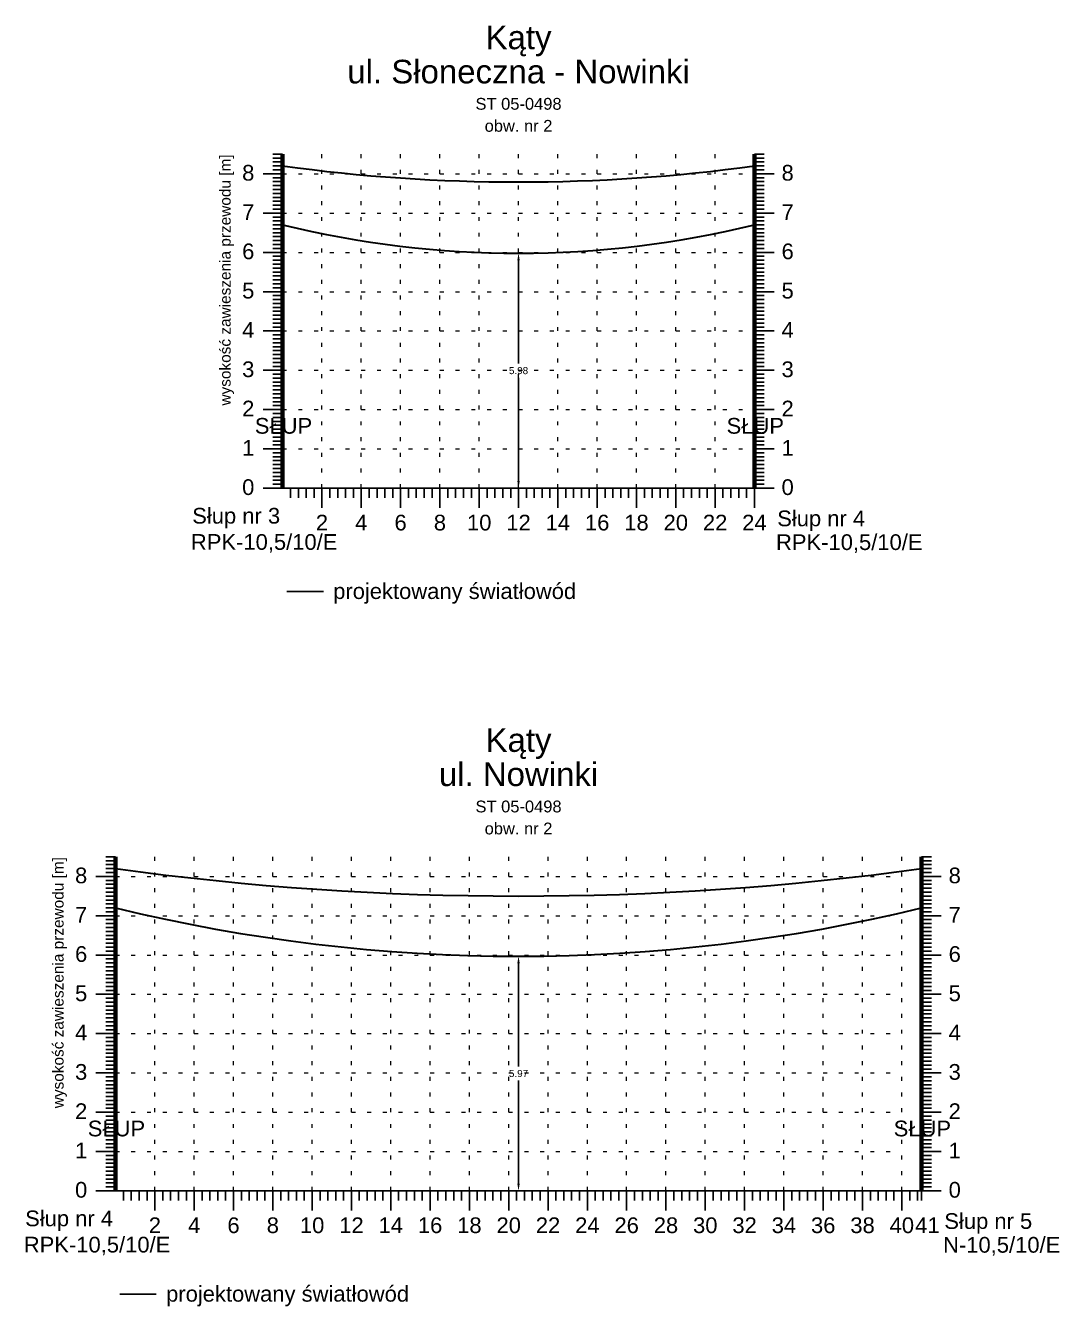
# Model space of a CAD drawing. Header units: inches. Extents: x -871 to 330, y 1326 to 1364.
# Drawn here: x -85.12 to -58.83, y 1330.21 to 1362.8 of the extents above; entities that cross this region are included whole.
import ezdxf
from ezdxf.enums import TextEntityAlignment as Align

# ---------------------------------------------------------------- set-up
doc = ezdxf.new("R2010")
doc.units = ezdxf.units.IN
doc.header["$MEASUREMENT"] = 0
doc.linetypes.add('ACAD_ISO07W100', pattern=[3, 0, -3])
doc.layers.add('ramka', color=7, linetype='Continuous', plot=False)
doc.styles.get("Standard").update_dxf_attribs({"font": 'arial.ttf'})
doc.dimstyles.get("Standard").update_dxf_attribs({"dimtxt": 0.25, "dimasz": 0.18, "dimexe": 0.18, "dimexo": 0.0625, "dimgap": -0.09, "dimtad": 0, "dimtih": 1, "dimtoh": 1, "dimzin": 0, "dimdsep": 46, "dimtxsty": 'Standard', "dimcen": 0.09, "dimadec": 0, "dimazin": 0, "dimtfac": 1, "dimtofl": 0, "dimtmove": 0, "dimatfit": 3, "dimfxl": 1, "dimtolj": 1, "dimtzin": 0, "dimarcsym": 0})

# ---------------------------------------------------------------- blocks, each defined once
blk = doc.blocks.new('*D15')
at = {"color": 0, "lineweight": -2}
for p, q in [((-72.586, 1356.83), (-72.586, 1354.2)), ((-72.531, 1357.01), (-72.406, 1357.01)), ((-72.586, 1351.21), (-72.586, 1353.84)), ((-72.681, 1351.03), (-72.406, 1351.03))]:
    blk.add_line(p, q, dxfattribs=at)
at = {"color": 0}
for points in [[(-72.556, 1356.83), (-72.616, 1356.83), (-72.586, 1357.01)], [(-72.556, 1351.21), (-72.616, 1351.21), (-72.586, 1351.03)]]:
    blk.add_solid(points, dxfattribs=at)
at = {"layer": 'Defpoints', "color": 0}
for p in [(-72.594, 1357.01), (-72.744, 1351.03), (-72.586, 1351.03)]:
    blk.add_point(p, dxfattribs=at)
at = {"color": 0, "lineweight": 25, "insert": (-72.586, 1354.02), "char_height": 0.18, "attachment_point": 5}
blk.add_mtext('\\A1;5.98', dxfattribs=at)
blk = doc.blocks.new('*D16')
at = {"color": 0, "lineweight": -2}
for p, q in [((-72.586, 1338.94), (-72.586, 1336.315)), ((-72.531, 1339.12), (-72.406, 1339.12)), ((-72.586, 1333.33), (-72.586, 1335.955)), ((-72.681, 1333.15), (-72.406, 1333.15))]:
    blk.add_line(p, q, dxfattribs=at)
at = {"color": 0}
for points in [[(-72.556, 1338.94), (-72.616, 1338.94), (-72.586, 1339.12)], [(-72.556, 1333.33), (-72.616, 1333.33), (-72.586, 1333.15)]]:
    blk.add_solid(points, dxfattribs=at)
at = {"layer": 'Defpoints', "color": 0}
for p in [(-72.594, 1339.12), (-72.744, 1333.15), (-72.586, 1333.15)]:
    blk.add_point(p, dxfattribs=at)
at = {"color": 0, "lineweight": 25, "insert": (-72.586, 1336.135), "char_height": 0.18, "attachment_point": 5}
blk.add_mtext('\\A1;5.97', dxfattribs=at)

msp = doc.modelspace()

# ---------------------------------------------------------------- linework, layer by layer
for p, q in [((-78.586, 1359.53), (-78.836, 1359.53)), ((-78.586, 1359.43), (-78.836, 1359.43)), ((-78.586, 1359.53), (-78.586, 1351.03)), ((-66.586, 1359.53), (-66.586, 1351.03)), ((-66.586, 1359.53), (-66.336, 1359.53)), ((-66.586, 1359.43), (-66.336, 1359.43)), ((-78.586, 1359.33), (-78.836, 1359.33)), ((-78.586, 1359.23), (-78.836, 1359.23)), ((-78.586, 1359.13), (-78.836, 1359.13)), ((-66.586, 1359.33), (-66.336, 1359.33)), ((-66.586, 1359.23), (-66.336, 1359.23)), ((-66.586, 1359.13), (-66.336, 1359.13)), ((-78.586, 1359.03), (-79.086, 1359.03)), ((-78.586, 1358.93), (-78.836, 1358.93)), ((-78.586, 1358.83), (-78.836, 1358.83)), ((-78.586, 1358.73), (-78.836, 1358.73)), ((-66.586, 1359.03), (-66.086, 1359.03)), ((-66.586, 1358.93), (-66.336, 1358.93)), ((-66.586, 1358.83), (-66.336, 1358.83)), ((-66.586, 1358.73), (-66.336, 1358.73)), ((-78.586, 1358.63), (-78.836, 1358.63)), ((-78.586, 1358.53), (-78.836, 1358.53)), ((-78.586, 1358.43), (-78.836, 1358.43)), ((-66.586, 1358.63), (-66.336, 1358.63)), ((-66.586, 1358.53), (-66.336, 1358.53)), ((-66.586, 1358.43), (-66.336, 1358.43)), ((-78.586, 1358.33), (-78.836, 1358.33)), ((-78.586, 1358.23), (-78.836, 1358.23)), ((-78.586, 1358.13), (-78.836, 1358.13)), ((-66.586, 1358.33), (-66.336, 1358.33)), ((-66.586, 1358.23), (-66.336, 1358.23)), ((-66.586, 1358.13), (-66.336, 1358.13)), ((-78.586, 1358.03), (-79.086, 1358.03)), ((-78.586, 1357.93), (-78.836, 1357.93)), ((-78.586, 1357.83), (-78.836, 1357.83)), ((-78.586, 1357.73), (-78.836, 1357.73)), ((-66.586, 1358.03), (-66.086, 1358.03)), ((-66.586, 1357.93), (-66.336, 1357.93)), ((-66.586, 1357.83), (-66.336, 1357.83)), ((-66.586, 1357.73), (-66.336, 1357.73)), ((-78.586, 1357.63), (-78.836, 1357.63)), ((-78.586, 1357.53), (-78.836, 1357.53)), ((-78.586, 1357.43), (-78.836, 1357.43)), ((-66.586, 1357.63), (-66.336, 1357.63)), ((-66.586, 1357.53), (-66.336, 1357.53)), ((-66.586, 1357.43), (-66.336, 1357.43)), ((-78.586, 1357.33), (-78.836, 1357.33)), ((-78.586, 1357.23), (-78.836, 1357.23)), ((-78.586, 1357.13), (-78.836, 1357.13)), ((-66.586, 1357.33), (-66.336, 1357.33)), ((-66.586, 1357.23), (-66.336, 1357.23)), ((-66.586, 1357.13), (-66.336, 1357.13)), ((-78.586, 1357.03), (-79.086, 1357.03)), ((-78.586, 1356.93), (-78.836, 1356.93)), ((-78.586, 1356.83), (-78.836, 1356.83)), ((-66.586, 1357.03), (-66.086, 1357.03)), ((-66.586, 1356.93), (-66.336, 1356.93)), ((-66.586, 1356.83), (-66.336, 1356.83)), ((-78.586, 1356.73), (-78.836, 1356.73)), ((-78.586, 1356.63), (-78.836, 1356.63)), ((-78.586, 1356.53), (-78.836, 1356.53)), ((-78.586, 1356.43), (-78.836, 1356.43)), ((-66.586, 1356.73), (-66.336, 1356.73)), ((-66.586, 1356.63), (-66.336, 1356.63)), ((-66.586, 1356.53), (-66.336, 1356.53)), ((-66.586, 1356.43), (-66.336, 1356.43)), ((-78.586, 1356.33), (-78.836, 1356.33)), ((-78.586, 1356.23), (-78.836, 1356.23)), ((-78.586, 1356.13), (-78.836, 1356.13)), ((-66.586, 1356.33), (-66.336, 1356.33)), ((-66.586, 1356.23), (-66.336, 1356.23)), ((-66.586, 1356.13), (-66.336, 1356.13)), ((-78.586, 1356.03), (-79.086, 1356.03)), ((-78.586, 1355.93), (-78.836, 1355.93)), ((-78.586, 1355.83), (-78.836, 1355.83)), ((-66.586, 1356.03), (-66.086, 1356.03)), ((-66.586, 1355.93), (-66.336, 1355.93)), ((-66.586, 1355.83), (-66.336, 1355.83)), ((-78.586, 1355.73), (-78.836, 1355.73)), ((-78.586, 1355.63), (-78.836, 1355.63)), ((-78.586, 1355.53), (-78.836, 1355.53)), ((-66.586, 1355.73), (-66.336, 1355.73)), ((-66.586, 1355.63), (-66.336, 1355.63)), ((-66.586, 1355.53), (-66.336, 1355.53)), ((-78.586, 1355.43), (-78.836, 1355.43)), ((-78.586, 1355.33), (-78.836, 1355.33)), ((-78.586, 1355.23), (-78.836, 1355.23)), ((-78.586, 1355.13), (-78.836, 1355.13)), ((-66.586, 1355.43), (-66.336, 1355.43)), ((-66.586, 1355.33), (-66.336, 1355.33)), ((-66.586, 1355.23), (-66.336, 1355.23)), ((-66.586, 1355.13), (-66.336, 1355.13)), ((-78.586, 1355.03), (-79.086, 1355.03)), ((-78.586, 1354.93), (-78.836, 1354.93)), ((-78.586, 1354.83), (-78.836, 1354.83)), ((-66.586, 1355.03), (-66.086, 1355.03)), ((-66.586, 1354.93), (-66.336, 1354.93)), ((-66.586, 1354.83), (-66.336, 1354.83)), ((-78.586, 1354.73), (-78.836, 1354.73)), ((-78.586, 1354.63), (-78.836, 1354.63)), ((-78.586, 1354.53), (-78.836, 1354.53)), ((-66.586, 1354.73), (-66.336, 1354.73)), ((-66.586, 1354.63), (-66.336, 1354.63)), ((-66.586, 1354.53), (-66.336, 1354.53)), ((-78.586, 1354.43), (-78.836, 1354.43)), ((-78.586, 1354.33), (-78.836, 1354.33)), ((-78.586, 1354.23), (-78.836, 1354.23)), ((-66.586, 1354.43), (-66.336, 1354.43)), ((-66.586, 1354.33), (-66.336, 1354.33)), ((-66.586, 1354.23), (-66.336, 1354.23)), ((-78.586, 1354.03), (-79.086, 1354.03)), ((-78.586, 1354.13), (-78.836, 1354.13)), ((-78.586, 1353.93), (-78.836, 1353.93)), ((-78.586, 1353.83), (-78.836, 1353.83)), ((-66.586, 1354.13), (-66.336, 1354.13)), ((-66.586, 1354.03), (-66.086, 1354.03)), ((-66.586, 1353.93), (-66.336, 1353.93)), ((-66.586, 1353.83), (-66.336, 1353.83)), ((-78.586, 1353.73), (-78.836, 1353.73)), ((-78.586, 1353.63), (-78.836, 1353.63)), ((-78.586, 1353.53), (-78.836, 1353.53)), ((-66.586, 1353.73), (-66.336, 1353.73)), ((-66.586, 1353.63), (-66.336, 1353.63)), ((-66.586, 1353.53), (-66.336, 1353.53)), ((-78.586, 1353.43), (-78.836, 1353.43)), ((-78.586, 1353.33), (-78.836, 1353.33)), ((-78.586, 1353.23), (-78.836, 1353.23)), ((-66.586, 1353.43), (-66.336, 1353.43)), ((-66.586, 1353.33), (-66.336, 1353.33)), ((-66.586, 1353.23), (-66.336, 1353.23)), ((-78.586, 1353.03), (-79.086, 1353.03)), ((-78.586, 1353.13), (-78.836, 1353.13)), ((-78.586, 1352.93), (-78.836, 1352.93)), ((-66.586, 1353.13), (-66.336, 1353.13)), ((-66.586, 1353.03), (-66.086, 1353.03)), ((-66.586, 1352.93), (-66.336, 1352.93)), ((-78.586, 1352.83), (-78.836, 1352.83)), ((-78.586, 1352.73), (-78.836, 1352.73)), ((-78.586, 1352.63), (-78.836, 1352.63)), ((-78.586, 1352.53), (-78.836, 1352.53)), ((-66.586, 1352.83), (-66.336, 1352.83)), ((-66.586, 1352.73), (-66.336, 1352.73)), ((-66.586, 1352.63), (-66.336, 1352.63)), ((-66.586, 1352.53), (-66.336, 1352.53)), ((-78.586, 1352.43), (-78.836, 1352.43)), ((-78.586, 1352.33), (-78.836, 1352.33)), ((-78.586, 1352.23), (-78.836, 1352.23)), ((-66.586, 1352.43), (-66.336, 1352.43)), ((-66.586, 1352.33), (-66.336, 1352.33)), ((-66.586, 1352.23), (-66.336, 1352.23)), ((-78.586, 1352.03), (-79.086, 1352.03)), ((-78.586, 1352.13), (-78.836, 1352.13)), ((-78.586, 1351.93), (-78.836, 1351.93)), ((-66.586, 1352.13), (-66.336, 1352.13)), ((-66.586, 1352.03), (-66.086, 1352.03)), ((-66.586, 1351.93), (-66.336, 1351.93)), ((-78.586, 1351.83), (-78.836, 1351.83)), ((-78.586, 1351.73), (-78.836, 1351.73)), ((-78.586, 1351.63), (-78.836, 1351.63)), ((-66.586, 1351.83), (-66.336, 1351.83)), ((-66.586, 1351.73), (-66.336, 1351.73)), ((-66.586, 1351.63), (-66.336, 1351.63)), ((-78.586, 1351.53), (-78.836, 1351.53)), ((-78.586, 1351.43), (-78.836, 1351.43)), ((-78.586, 1351.33), (-78.836, 1351.33)), ((-78.586, 1351.23), (-78.836, 1351.23)), ((-66.586, 1351.53), (-66.336, 1351.53)), ((-66.586, 1351.43), (-66.336, 1351.43)), ((-66.586, 1351.33), (-66.336, 1351.33)), ((-66.586, 1351.23), (-66.336, 1351.23)), ((-78.586, 1351.03), (-79.086, 1351.03)), ((-78.586, 1351.13), (-78.836, 1351.13)), ((-78.586, 1351.03), (-66.586, 1351.03)), ((-78.386, 1351.03), (-78.386, 1350.78)), ((-78.186, 1351.03), (-78.186, 1350.78)), ((-77.986, 1351.03), (-77.986, 1350.78)), ((-77.786, 1351.03), (-77.786, 1350.78)), ((-77.586, 1351.03), (-77.586, 1350.53)), ((-77.386, 1351.03), (-77.386, 1350.78)), ((-77.186, 1351.03), (-77.186, 1350.78)), ((-76.986, 1351.03), (-76.986, 1350.78)), ((-76.786, 1351.03), (-76.786, 1350.78)), ((-76.586, 1351.03), (-76.586, 1350.53)), ((-76.386, 1351.03), (-76.386, 1350.78)), ((-76.186, 1351.03), (-76.186, 1350.78)), ((-75.986, 1351.03), (-75.986, 1350.78)), ((-75.786, 1351.03), (-75.786, 1350.78)), ((-75.586, 1351.03), (-75.586, 1350.53)), ((-75.386, 1351.03), (-75.386, 1350.78)), ((-75.186, 1351.03), (-75.186, 1350.78)), ((-74.986, 1351.03), (-74.986, 1350.78)), ((-74.786, 1351.03), (-74.786, 1350.78)), ((-74.586, 1351.03), (-74.586, 1350.53)), ((-74.386, 1351.03), (-74.386, 1350.78)), ((-74.186, 1351.03), (-74.186, 1350.78)), ((-73.986, 1351.03), (-73.986, 1350.78)), ((-73.786, 1351.03), (-73.786, 1350.78)), ((-73.586, 1351.03), (-73.586, 1350.53)), ((-73.386, 1351.03), (-73.386, 1350.78)), ((-73.186, 1351.03), (-73.186, 1350.78)), ((-72.986, 1351.03), (-72.986, 1350.78)), ((-72.786, 1351.03), (-72.786, 1350.78)), ((-72.586, 1351.03), (-72.586, 1350.53)), ((-72.386, 1351.03), (-72.386, 1350.78)), ((-72.186, 1351.03), (-72.186, 1350.78)), ((-71.986, 1351.03), (-71.986, 1350.78)), ((-71.786, 1351.03), (-71.786, 1350.78)), ((-71.586, 1351.03), (-71.586, 1350.53)), ((-71.386, 1351.03), (-71.386, 1350.78)), ((-71.186, 1351.03), (-71.186, 1350.78)), ((-70.986, 1351.03), (-70.986, 1350.78)), ((-70.786, 1351.03), (-70.786, 1350.78)), ((-70.586, 1351.03), (-70.586, 1350.53)), ((-70.386, 1351.03), (-70.386, 1350.78)), ((-70.186, 1351.03), (-70.186, 1350.78)), ((-69.986, 1351.03), (-69.986, 1350.78)), ((-69.786, 1351.03), (-69.786, 1350.78)), ((-69.586, 1351.03), (-69.586, 1350.53)), ((-69.386, 1351.03), (-69.386, 1350.78)), ((-69.186, 1351.03), (-69.186, 1350.78)), ((-68.986, 1351.03), (-68.986, 1350.78)), ((-68.786, 1351.03), (-68.786, 1350.78)), ((-68.586, 1351.03), (-68.586, 1350.53)), ((-68.386, 1351.03), (-68.386, 1350.78)), ((-68.186, 1351.03), (-68.186, 1350.78)), ((-67.986, 1351.03), (-67.986, 1350.78)), ((-67.786, 1351.03), (-67.786, 1350.78)), ((-67.586, 1351.03), (-67.586, 1350.53)), ((-67.386, 1351.03), (-67.386, 1350.78)), ((-67.186, 1351.03), (-67.186, 1350.78)), ((-66.986, 1351.03), (-66.986, 1350.78)), ((-66.786, 1351.03), (-66.786, 1350.78)), ((-66.586, 1351.13), (-66.336, 1351.13)), ((-66.586, 1351.03), (-66.086, 1351.03)), ((-66.586, 1351.03), (-66.586, 1350.53)), ((-82.836, 1341.65), (-83.086, 1341.65)), ((-82.836, 1341.55), (-83.086, 1341.55)), ((-82.836, 1341.45), (-83.086, 1341.45)), ((-82.836, 1341.65), (-82.836, 1333.15)), ((-62.336, 1341.65), (-62.336, 1333.15)), ((-62.336, 1341.65), (-62.086, 1341.65)), ((-62.336, 1341.55), (-62.086, 1341.55)), ((-62.336, 1341.45), (-62.086, 1341.45)), ((-82.836, 1341.15), (-83.336, 1341.15)), ((-82.836, 1341.35), (-83.086, 1341.35)), ((-82.836, 1341.25), (-83.086, 1341.25)), ((-62.336, 1341.35), (-62.086, 1341.35)), ((-62.336, 1341.25), (-62.086, 1341.25)), ((-62.336, 1341.15), (-61.836, 1341.15)), ((-82.836, 1341.05), (-83.086, 1341.05)), ((-82.836, 1340.95), (-83.086, 1340.95)), ((-82.836, 1340.85), (-83.086, 1340.85)), ((-62.336, 1341.05), (-62.086, 1341.05)), ((-62.336, 1340.95), (-62.086, 1340.95)), ((-62.336, 1340.85), (-62.086, 1340.85)), ((-82.836, 1340.75), (-83.086, 1340.75)), ((-82.836, 1340.65), (-83.086, 1340.65)), ((-82.836, 1340.55), (-83.086, 1340.55)), ((-62.336, 1340.75), (-62.086, 1340.75)), ((-62.336, 1340.65), (-62.086, 1340.65)), ((-62.336, 1340.55), (-62.086, 1340.55)), ((-82.836, 1340.15), (-83.336, 1340.15)), ((-82.836, 1340.45), (-83.086, 1340.45)), ((-82.836, 1340.35), (-83.086, 1340.35)), ((-82.836, 1340.25), (-83.086, 1340.25)), ((-62.336, 1340.45), (-62.086, 1340.45)), ((-62.336, 1340.35), (-62.086, 1340.35)), ((-62.336, 1340.25), (-62.086, 1340.25)), ((-62.336, 1340.15), (-61.836, 1340.15)), ((-82.836, 1340.05), (-83.086, 1340.05)), ((-82.836, 1339.95), (-83.086, 1339.95)), ((-82.836, 1339.85), (-83.086, 1339.85)), ((-62.336, 1340.05), (-62.086, 1340.05)), ((-62.336, 1339.95), (-62.086, 1339.95)), ((-62.336, 1339.85), (-62.086, 1339.85)), ((-82.836, 1339.75), (-83.086, 1339.75)), ((-82.836, 1339.65), (-83.086, 1339.65)), ((-82.836, 1339.55), (-83.086, 1339.55)), ((-62.336, 1339.75), (-62.086, 1339.75)), ((-62.336, 1339.65), (-62.086, 1339.65)), ((-62.336, 1339.55), (-62.086, 1339.55)), ((-82.836, 1339.15), (-83.336, 1339.15)), ((-82.836, 1339.45), (-83.086, 1339.45)), ((-82.836, 1339.35), (-83.086, 1339.35)), ((-82.836, 1339.25), (-83.086, 1339.25)), ((-62.336, 1339.45), (-62.086, 1339.45)), ((-62.336, 1339.35), (-62.086, 1339.35)), ((-62.336, 1339.25), (-62.086, 1339.25)), ((-62.336, 1339.15), (-61.836, 1339.15)), ((-82.836, 1339.05), (-83.086, 1339.05)), ((-82.836, 1338.95), (-83.086, 1338.95)), ((-82.836, 1338.85), (-83.086, 1338.85)), ((-62.336, 1339.05), (-62.086, 1339.05)), ((-62.336, 1338.95), (-62.086, 1338.95)), ((-62.336, 1338.85), (-62.086, 1338.85)), ((-82.836, 1338.75), (-83.086, 1338.75)), ((-82.836, 1338.65), (-83.086, 1338.65)), ((-82.836, 1338.55), (-83.086, 1338.55)), ((-62.336, 1338.75), (-62.086, 1338.75)), ((-62.336, 1338.65), (-62.086, 1338.65)), ((-62.336, 1338.55), (-62.086, 1338.55)), ((-82.836, 1338.45), (-83.086, 1338.45)), ((-82.836, 1338.35), (-83.086, 1338.35)), ((-82.836, 1338.25), (-83.086, 1338.25)), ((-62.336, 1338.45), (-62.086, 1338.45)), ((-62.336, 1338.35), (-62.086, 1338.35)), ((-62.336, 1338.25), (-62.086, 1338.25)), ((-82.836, 1338.15), (-83.336, 1338.15)), ((-82.836, 1338.05), (-83.086, 1338.05)), ((-82.836, 1337.95), (-83.086, 1337.95)), ((-82.836, 1337.85), (-83.086, 1337.85)), ((-62.336, 1338.15), (-61.836, 1338.15)), ((-62.336, 1338.05), (-62.086, 1338.05)), ((-62.336, 1337.95), (-62.086, 1337.95)), ((-62.336, 1337.85), (-62.086, 1337.85)), ((-82.836, 1337.75), (-83.086, 1337.75)), ((-82.836, 1337.65), (-83.086, 1337.65)), ((-82.836, 1337.55), (-83.086, 1337.55)), ((-62.336, 1337.75), (-62.086, 1337.75)), ((-62.336, 1337.65), (-62.086, 1337.65)), ((-62.336, 1337.55), (-62.086, 1337.55)), ((-82.836, 1337.45), (-83.086, 1337.45)), ((-82.836, 1337.35), (-83.086, 1337.35)), ((-82.836, 1337.25), (-83.086, 1337.25)), ((-62.336, 1337.45), (-62.086, 1337.45)), ((-62.336, 1337.35), (-62.086, 1337.35)), ((-62.336, 1337.25), (-62.086, 1337.25)), ((-82.836, 1337.15), (-83.336, 1337.15)), ((-82.836, 1337.05), (-83.086, 1337.05)), ((-82.836, 1336.95), (-83.086, 1336.95)), ((-62.336, 1337.15), (-61.836, 1337.15)), ((-62.336, 1337.05), (-62.086, 1337.05)), ((-62.336, 1336.95), (-62.086, 1336.95)), ((-82.836, 1336.85), (-83.086, 1336.85)), ((-82.836, 1336.75), (-83.086, 1336.75)), ((-82.836, 1336.65), (-83.086, 1336.65)), ((-82.836, 1336.55), (-83.086, 1336.55)), ((-62.336, 1336.85), (-62.086, 1336.85)), ((-62.336, 1336.75), (-62.086, 1336.75)), ((-62.336, 1336.65), (-62.086, 1336.65)), ((-62.336, 1336.55), (-62.086, 1336.55)), ((-82.836, 1336.45), (-83.086, 1336.45)), ((-82.836, 1336.35), (-83.086, 1336.35)), ((-82.836, 1336.25), (-83.086, 1336.25)), ((-62.336, 1336.45), (-62.086, 1336.45)), ((-62.336, 1336.35), (-62.086, 1336.35)), ((-62.336, 1336.25), (-62.086, 1336.25)), ((-82.836, 1336.15), (-83.336, 1336.15)), ((-82.836, 1336.05), (-83.086, 1336.05)), ((-82.836, 1335.95), (-83.086, 1335.95)), ((-62.336, 1336.15), (-61.836, 1336.15)), ((-62.336, 1336.05), (-62.086, 1336.05)), ((-62.336, 1335.95), (-62.086, 1335.95)), ((-82.836, 1335.85), (-83.086, 1335.85)), ((-82.836, 1335.75), (-83.086, 1335.75)), ((-82.836, 1335.65), (-83.086, 1335.65)), ((-62.336, 1335.85), (-62.086, 1335.85)), ((-62.336, 1335.75), (-62.086, 1335.75)), ((-62.336, 1335.65), (-62.086, 1335.65)), ((-82.836, 1335.55), (-83.086, 1335.55)), ((-82.836, 1335.45), (-83.086, 1335.45)), ((-82.836, 1335.35), (-83.086, 1335.35)), ((-82.836, 1335.25), (-83.086, 1335.25)), ((-62.336, 1335.55), (-62.086, 1335.55)), ((-62.336, 1335.45), (-62.086, 1335.45)), ((-62.336, 1335.35), (-62.086, 1335.35)), ((-62.336, 1335.25), (-62.086, 1335.25)), ((-82.836, 1335.15), (-83.336, 1335.15)), ((-82.836, 1335.05), (-83.086, 1335.05)), ((-82.836, 1334.95), (-83.086, 1334.95)), ((-62.336, 1335.15), (-61.836, 1335.15)), ((-62.336, 1335.05), (-62.086, 1335.05)), ((-62.336, 1334.95), (-62.086, 1334.95)), ((-82.836, 1334.85), (-83.086, 1334.85)), ((-82.836, 1334.75), (-83.086, 1334.75)), ((-82.836, 1334.65), (-83.086, 1334.65)), ((-62.336, 1334.85), (-62.086, 1334.85)), ((-62.336, 1334.75), (-62.086, 1334.75)), ((-62.336, 1334.65), (-62.086, 1334.65)), ((-82.836, 1334.55), (-83.086, 1334.55)), ((-82.836, 1334.45), (-83.086, 1334.45)), ((-82.836, 1334.35), (-83.086, 1334.35)), ((-62.336, 1334.55), (-62.086, 1334.55)), ((-62.336, 1334.45), (-62.086, 1334.45)), ((-62.336, 1334.35), (-62.086, 1334.35)), ((-82.836, 1334.15), (-83.336, 1334.15)), ((-82.836, 1334.25), (-83.086, 1334.25)), ((-82.836, 1334.05), (-83.086, 1334.05)), ((-82.836, 1333.95), (-83.086, 1333.95)), ((-62.336, 1334.25), (-62.086, 1334.25)), ((-62.336, 1334.15), (-61.836, 1334.15)), ((-62.336, 1334.05), (-62.086, 1334.05)), ((-62.336, 1333.95), (-62.086, 1333.95)), ((-82.836, 1333.85), (-83.086, 1333.85)), ((-82.836, 1333.75), (-83.086, 1333.75)), ((-82.836, 1333.65), (-83.086, 1333.65)), ((-62.336, 1333.85), (-62.086, 1333.85)), ((-62.336, 1333.75), (-62.086, 1333.75)), ((-62.336, 1333.65), (-62.086, 1333.65)), ((-82.836, 1333.55), (-83.086, 1333.55)), ((-82.836, 1333.45), (-83.086, 1333.45)), ((-82.836, 1333.35), (-83.086, 1333.35)), ((-62.336, 1333.55), (-62.086, 1333.55)), ((-62.336, 1333.45), (-62.086, 1333.45)), ((-62.336, 1333.35), (-62.086, 1333.35)), ((-82.836, 1333.15), (-83.336, 1333.15)), ((-82.836, 1333.25), (-83.086, 1333.25)), ((-82.836, 1333.15), (-62.336, 1333.15)), ((-82.636, 1333.15), (-82.636, 1332.9)), ((-82.436, 1333.15), (-82.436, 1332.9)), ((-82.236, 1333.15), (-82.236, 1332.9)), ((-82.036, 1333.15), (-82.036, 1332.9)), ((-81.836, 1333.15), (-81.836, 1332.65)), ((-81.636, 1333.15), (-81.636, 1332.9)), ((-81.436, 1333.15), (-81.436, 1332.9)), ((-81.236, 1333.15), (-81.236, 1332.9)), ((-81.036, 1333.15), (-81.036, 1332.9)), ((-80.836, 1333.15), (-80.836, 1332.65)), ((-80.636, 1333.15), (-80.636, 1332.9)), ((-80.436, 1333.15), (-80.436, 1332.9)), ((-80.236, 1333.15), (-80.236, 1332.9)), ((-80.036, 1333.15), (-80.036, 1332.9)), ((-79.836, 1333.15), (-79.836, 1332.65)), ((-79.636, 1333.15), (-79.636, 1332.9)), ((-79.436, 1333.15), (-79.436, 1332.9)), ((-79.236, 1333.15), (-79.236, 1332.9)), ((-79.036, 1333.15), (-79.036, 1332.9)), ((-78.836, 1333.15), (-78.836, 1332.65)), ((-78.636, 1333.15), (-78.636, 1332.9)), ((-78.436, 1333.15), (-78.436, 1332.9)), ((-78.236, 1333.15), (-78.236, 1332.9)), ((-78.036, 1333.15), (-78.036, 1332.9)), ((-77.836, 1333.15), (-77.836, 1332.65)), ((-77.636, 1333.15), (-77.636, 1332.9)), ((-77.436, 1333.15), (-77.436, 1332.9)), ((-77.236, 1333.15), (-77.236, 1332.9)), ((-77.036, 1333.15), (-77.036, 1332.9)), ((-76.836, 1333.15), (-76.836, 1332.65)), ((-76.636, 1333.15), (-76.636, 1332.9)), ((-76.436, 1333.15), (-76.436, 1332.9)), ((-76.236, 1333.15), (-76.236, 1332.9)), ((-76.036, 1333.15), (-76.036, 1332.9)), ((-75.836, 1333.15), (-75.836, 1332.65)), ((-75.636, 1333.15), (-75.636, 1332.9)), ((-75.436, 1333.15), (-75.436, 1332.9)), ((-75.236, 1333.15), (-75.236, 1332.9)), ((-75.036, 1333.15), (-75.036, 1332.9)), ((-74.836, 1333.15), (-74.836, 1332.65)), ((-74.636, 1333.15), (-74.636, 1332.9)), ((-74.436, 1333.15), (-74.436, 1332.9)), ((-74.236, 1333.15), (-74.236, 1332.9)), ((-74.036, 1333.15), (-74.036, 1332.9)), ((-73.836, 1333.15), (-73.836, 1332.65)), ((-73.636, 1333.15), (-73.636, 1332.9)), ((-73.436, 1333.15), (-73.436, 1332.9)), ((-73.236, 1333.15), (-73.236, 1332.9)), ((-73.036, 1333.15), (-73.036, 1332.9)), ((-72.836, 1333.15), (-72.836, 1332.65)), ((-72.636, 1333.15), (-72.636, 1332.9)), ((-72.436, 1333.15), (-72.436, 1332.9)), ((-72.236, 1333.15), (-72.236, 1332.9)), ((-72.036, 1333.15), (-72.036, 1332.9)), ((-71.836, 1333.15), (-71.836, 1332.65)), ((-71.636, 1333.15), (-71.636, 1332.9)), ((-71.436, 1333.15), (-71.436, 1332.9)), ((-71.236, 1333.15), (-71.236, 1332.9)), ((-71.036, 1333.15), (-71.036, 1332.9)), ((-70.836, 1333.15), (-70.836, 1332.65)), ((-70.636, 1333.15), (-70.636, 1332.9)), ((-70.436, 1333.15), (-70.436, 1332.9)), ((-70.236, 1333.15), (-70.236, 1332.9)), ((-70.036, 1333.15), (-70.036, 1332.9)), ((-69.836, 1333.15), (-69.836, 1332.65)), ((-69.636, 1333.15), (-69.636, 1332.9)), ((-69.436, 1333.15), (-69.436, 1332.9)), ((-69.236, 1333.15), (-69.236, 1332.9)), ((-69.036, 1333.15), (-69.036, 1332.9)), ((-68.836, 1333.15), (-68.836, 1332.65)), ((-68.636, 1333.15), (-68.636, 1332.9)), ((-68.436, 1333.15), (-68.436, 1332.9)), ((-68.236, 1333.15), (-68.236, 1332.9)), ((-68.036, 1333.15), (-68.036, 1332.9)), ((-67.836, 1333.15), (-67.836, 1332.65)), ((-67.636, 1333.15), (-67.636, 1332.9)), ((-67.436, 1333.15), (-67.436, 1332.9)), ((-67.236, 1333.15), (-67.236, 1332.9)), ((-67.036, 1333.15), (-67.036, 1332.9)), ((-66.836, 1333.15), (-66.836, 1332.65)), ((-66.636, 1333.15), (-66.636, 1332.9)), ((-66.436, 1333.15), (-66.436, 1332.9)), ((-66.236, 1333.15), (-66.236, 1332.9)), ((-66.036, 1333.15), (-66.036, 1332.9)), ((-65.836, 1333.15), (-65.836, 1332.65)), ((-65.636, 1333.15), (-65.636, 1332.9)), ((-65.436, 1333.15), (-65.436, 1332.9)), ((-65.236, 1333.15), (-65.236, 1332.9)), ((-65.036, 1333.15), (-65.036, 1332.9)), ((-64.836, 1333.15), (-64.836, 1332.65)), ((-64.636, 1333.15), (-64.636, 1332.9)), ((-64.436, 1333.15), (-64.436, 1332.9)), ((-64.236, 1333.15), (-64.236, 1332.9)), ((-64.036, 1333.15), (-64.036, 1332.9)), ((-63.836, 1333.15), (-63.836, 1332.65)), ((-63.636, 1333.15), (-63.636, 1332.9)), ((-63.436, 1333.15), (-63.436, 1332.9)), ((-63.236, 1333.15), (-63.236, 1332.9)), ((-63.036, 1333.15), (-63.036, 1332.9)), ((-62.836, 1333.15), (-62.836, 1332.65)), ((-62.636, 1333.15), (-62.636, 1332.9)), ((-62.436, 1333.15), (-62.436, 1332.9)), ((-62.336, 1333.25), (-62.086, 1333.25)), ((-62.336, 1333.15), (-61.836, 1333.15)), ((-62.336, 1333.15), (-62.336, 1332.9))]:
    msp.add_line(p, q)
at = {"lineweight": 100}
for p, q in [((-78.586, 1351.03), (-78.586, 1359.53)), ((-66.586, 1351.03), (-66.586, 1359.53)), ((-82.836, 1333.15), (-82.836, 1341.65)), ((-62.336, 1333.15), (-62.336, 1341.65))]:
    msp.add_line(p, q, dxfattribs=at)
at = {"linetype": 'ACAD_ISO07W100', "lineweight": 15, "ltscale": 0.1}
for p, q in [((-77.586, 1351.03), (-77.586, 1359.53)), ((-76.586, 1351.03), (-76.586, 1359.53)), ((-75.586, 1351.03), (-75.586, 1359.53)), ((-74.586, 1351.03), (-74.586, 1359.53)), ((-73.586, 1351.03), (-73.586, 1359.53)), ((-72.586, 1351.03), (-72.586, 1359.53)), ((-71.586, 1351.03), (-71.586, 1359.53)), ((-70.586, 1351.03), (-70.586, 1359.53)), ((-69.586, 1351.03), (-69.586, 1359.53)), ((-68.586, 1351.03), (-68.586, 1359.53)), ((-67.586, 1351.03), (-67.586, 1359.53)), ((-66.586, 1351.03), (-66.586, 1359.53)), ((-78.586, 1359.03), (-66.586, 1359.03)), ((-78.586, 1358.03), (-66.586, 1358.03)), ((-78.586, 1357.03), (-66.586, 1357.03)), ((-78.586, 1356.03), (-66.586, 1356.03)), ((-78.586, 1355.03), (-66.586, 1355.03)), ((-78.586, 1354.03), (-66.586, 1354.03)), ((-78.586, 1353.03), (-66.586, 1353.03)), ((-78.586, 1352.03), (-66.586, 1352.03)), ((-78.586, 1351.03), (-66.586, 1351.03)), ((-81.836, 1333.15), (-81.836, 1341.65)), ((-80.836, 1333.15), (-80.836, 1341.65)), ((-79.836, 1333.15), (-79.836, 1341.65)), ((-78.836, 1333.15), (-78.836, 1341.65)), ((-77.836, 1333.15), (-77.836, 1341.65)), ((-76.836, 1333.15), (-76.836, 1341.65)), ((-75.836, 1333.15), (-75.836, 1341.65)), ((-74.836, 1333.15), (-74.836, 1341.65)), ((-73.836, 1333.15), (-73.836, 1341.65)), ((-72.836, 1333.15), (-72.836, 1341.65)), ((-71.836, 1333.15), (-71.836, 1341.65)), ((-70.836, 1333.15), (-70.836, 1341.65)), ((-69.836, 1333.15), (-69.836, 1341.65)), ((-68.836, 1333.15), (-68.836, 1341.65)), ((-67.836, 1333.15), (-67.836, 1341.65)), ((-66.836, 1333.15), (-66.836, 1341.65)), ((-65.836, 1333.15), (-65.836, 1341.65)), ((-64.836, 1333.15), (-64.836, 1341.65)), ((-63.836, 1333.15), (-63.836, 1341.65)), ((-62.836, 1333.15), (-62.836, 1341.65)), ((-62.336, 1333.15), (-62.336, 1341.65)), ((-82.836, 1341.15), (-62.836, 1341.15)), ((-82.836, 1340.15), (-62.836, 1340.15)), ((-82.836, 1339.15), (-62.836, 1339.15)), ((-82.836, 1338.15), (-62.836, 1338.15)), ((-82.836, 1337.15), (-62.836, 1337.15)), ((-82.836, 1336.15), (-62.836, 1336.15)), ((-82.836, 1335.15), (-62.836, 1335.15)), ((-82.836, 1334.15), (-62.836, 1334.15)), ((-82.836, 1333.15), (-62.836, 1333.15))]:
    msp.add_line(p, q, dxfattribs=at)
at = {"color": 3, "lineweight": 25}
for p, q in [((-78.481, 1348.4), (-77.55, 1348.4)), ((-82.731, 1330.52), (-81.8, 1330.52))]:
    msp.add_line(p, q, dxfattribs=at)
at = {"lineweight": 30}
for centre, radius, start, end in [((-72.586, 1402.928), 44.107, 262.1817, 277.8183), ((-72.586, 1416.045), 75.395, 262.18637, 277.81363)]:
    msp.add_arc(centre, radius, start, end, dxfattribs=at)
at = {"color": 3, "lineweight": 30}
for centre, radius in [((-72.586, 1382.37), 25.36), ((-72.586, 1382.443), 43.323)]:
    msp.add_arc(centre, radius, 256.3145, 283.6855, dxfattribs=at)
at = {"layer": 'ramka'}
for p, q in [((-78.586, 1351.03), (-72.586, 1351.03)), ((-82.836, 1333.15), (-72.586, 1333.15))]:
    msp.add_line(p, q, dxfattribs=at)

# ---------------------------------------------------------------- texts
for s, height, p in [('Kąty', 0.6, (-72.586, 1362.2)), ('ul. Słoneczna - Nowinki', 0.6, (-72.586, 1361.33)), ('ST 05-0498', 0.3, (-72.586, 1360.66)), ('obw. nr 2', 0.3, (-72.586, 1360.1)), ('2', 0.4, (-77.586, 1349.954)), ('4', 0.4, (-76.586, 1349.954)), ('6', 0.4, (-75.586, 1349.954)), ('8', 0.4, (-74.586, 1349.954)), ('10', 0.4, (-73.586, 1349.954)), ('12', 0.4, (-72.586, 1349.954)), ('14', 0.4, (-71.586, 1349.954)), ('16', 0.4, (-70.586, 1349.954)), ('18', 0.4, (-69.586, 1349.954)), ('20', 0.4, (-68.586, 1349.954)), ('22', 0.4, (-67.586, 1349.954)), ('24', 0.4, (-66.586, 1349.954)), ('Kąty', 0.6, (-72.586, 1344.32)), ('ul. Nowinki', 0.6, (-72.586, 1343.45)), ('ST 05-0498', 0.3, (-72.586, 1342.78)), ('obw. nr 2', 0.3, (-72.586, 1342.22)), ('2', 0.4, (-81.836, 1332.074)), ('4', 0.4, (-80.836, 1332.074)), ('6', 0.4, (-79.836, 1332.074)), ('8', 0.4, (-78.836, 1332.074)), ('10', 0.4, (-77.836, 1332.074)), ('12', 0.4, (-76.836, 1332.074)), ('14', 0.4, (-75.836, 1332.074)), ('16', 0.4, (-74.836, 1332.074)), ('18', 0.4, (-73.836, 1332.074)), ('20', 0.4, (-72.836, 1332.074)), ('22', 0.4, (-71.836, 1332.074)), ('24', 0.4, (-70.836, 1332.074)), ('26', 0.4, (-69.836, 1332.074)), ('28', 0.4, (-68.836, 1332.074)), ('30', 0.4, (-67.836, 1332.074)), ('32', 0.4, (-66.836, 1332.074)), ('34', 0.4, (-65.836, 1332.074)), ('36', 0.4, (-64.836, 1332.074)), ('38', 0.4, (-63.836, 1332.074)), ('40', 0.4, (-62.836, 1332.074)), ('41', 0.4, (-62.186, 1332.074))]:
    msp.add_text(s, height=height).set_placement(p, align=Align.CENTER)
for s, p in [('8', (-79.306, 1358.856)), ('7', (-79.306, 1357.856)), ('6', (-79.306, 1356.856)), ('5', (-79.306, 1355.856)), ('4', (-79.306, 1354.856)), ('3', (-79.306, 1353.856)), ('2', (-79.306, 1352.856)), ('1', (-79.306, 1351.856)), ('0', (-79.306, 1350.856)), ('8', (-83.556, 1340.976)), ('7', (-83.556, 1339.976)), ('6', (-83.556, 1338.976)), ('5', (-83.556, 1337.976)), ('4', (-83.556, 1336.976)), ('3', (-83.556, 1335.976)), ('2', (-83.556, 1334.976)), ('1', (-83.556, 1333.976)), ('0', (-83.556, 1332.976))]:
    msp.add_text(s, height=0.4).set_placement(p, align=Align.RIGHT)
for s, p in [('8', (-65.896, 1358.856)), ('7', (-65.896, 1357.856)), ('6', (-65.896, 1356.856)), ('5', (-65.896, 1355.856)), ('4', (-65.896, 1354.856)), ('3', (-65.896, 1353.856)), ('2', (-65.896, 1352.856)), ('1', (-65.896, 1351.856)), ('0', (-65.896, 1350.856)), ('Słup nr 3', (-80.886, 1350.128)), ('Słup nr 4', (-66.006, 1350.061)), ('RPK-10,5/10/E', (-80.92, 1349.461)), ('RPK-10,5/10/E', (-66.037, 1349.456)), ('projektowany światłowód', (-77.301, 1348.21)), ('8', (-61.646, 1340.976)), ('7', (-61.646, 1339.976)), ('6', (-61.646, 1338.976)), ('5', (-61.646, 1337.976)), ('4', (-61.646, 1336.976)), ('3', (-61.646, 1335.976)), ('2', (-61.646, 1334.976)), ('1', (-61.646, 1333.976)), ('0', (-61.646, 1332.976)), ('Słup nr 4', (-85.136, 1332.248)), ('Słup nr 5', (-61.756, 1332.181)), ('RPK-10,5/10/E', (-85.17, 1331.581)), ('N-10,5/10/E', (-61.787, 1331.576)), ('projektowany światłowód', (-81.551, 1330.33))]:
    msp.add_text(s, height=0.4).set_placement(p)
at = {"char_height": 0.28, "width": 9.28, "attachment_point": 1, "rotation": 90}
for insert in [(-80.189, 1353.132), (-84.439, 1335.252)]:
    msp.add_mtext('wysokość zawieszenia przewodu [m]', dxfattribs=dict(at, insert=insert))
at = {"char_height": 0.4, "width": 1.537, "attachment_point": 1}
for insert in [(-79.294, 1352.816), (-67.294, 1352.816), (-83.544, 1334.936), (-63.044, 1334.936)]:
    msp.add_mtext('SŁUP', dxfattribs=dict(at, insert=insert))

# ---------------------------------------------------------------- dimensions: what is measured, and where the dimension line sits
at = {"lineweight": 25}
for base, p1, p2, text, picture, middle in [((-72.586, 1351.03), (-72.594, 1357.01), (-72.744, 1351.03), '5.98', '*D15', (-72.586, 1354.02)), ((-72.586, 1333.15), (-72.594, 1339.12), (-72.744, 1333.15), '5.97', '*D16', (-72.586, 1336.135))]:
    dim = msp.add_linear_dim(base=base, p1=p1, p2=p2, angle=90, text=text, dimstyle='Standard', dxfattribs=at)
    dim.commit()
    dim.dimension.update_dxf_attribs({"geometry": picture, "text_midpoint": middle})

doc.saveas('drawing.dxf')
